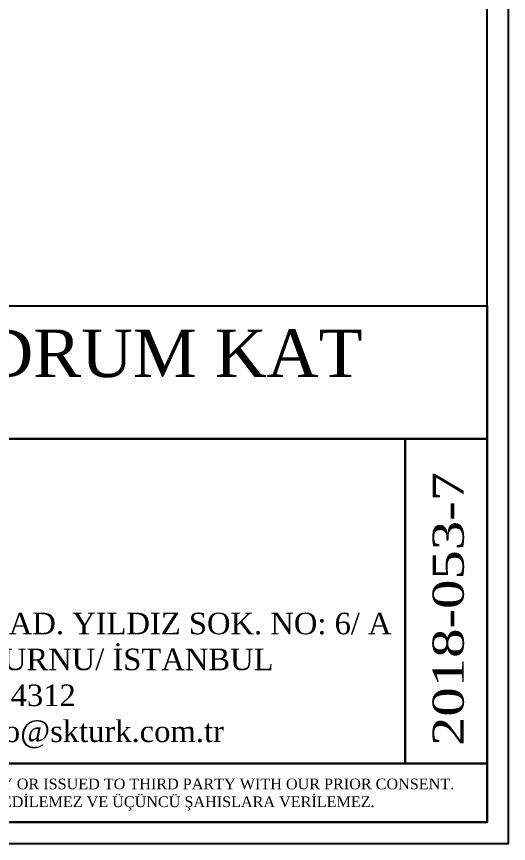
# Model space of a CAD drawing. Header units: millimetres. Extents: x 8884 to 18446, y 10737 to 16556.
# Drawn here: x 14910 to 15140, y 10737.4 to 11124.4 of the extents above; entities that cross this region are included whole.
import ezdxf
from ezdxf.enums import TextEntityAlignment as Align

# ---------------------------------------------------------------- set-up
doc = ezdxf.new("R2010")
doc.units = ezdxf.units.MM
doc.layers.add('Sktürk ANTET', color=7, linetype='Continuous')
doc.styles.add('CGOMEGA', font='times.ttf', dxfattribs={"height": 15})

msp = doc.modelspace()

# ---------------------------------------------------------------- linework, layer by layer
for points in [[(12189.39, 10737.36), (15140.05, 10737.36), (15140.05, 12581.69), (12189.39, 12581.69)], [(12199.39, 10747.36), (15130.05, 10747.36), (15130.05, 12571.69), (12199.39, 12571.69)]]:
    msp.add_lwpolyline(points, close=True)
at = {"layer": 'Sktürk ANTET'}
for points in [[(14331.49, 10989.04), (15130.05, 10989.04), (15130.05, 10926.76), (14331.49, 10926.76)], [(14676.58, 10926.76), (15091.77, 10926.76), (15091.77, 10774.77), (14676.58, 10774.77)], [(15091.77, 10926.76), (15130.05, 10926.76), (15130.05, 10774.77), (15091.77, 10774.77)], [(14331.49, 10774.77), (15130.05, 10774.77), (15130.05, 10747.36), (14331.49, 10747.36)]]:
    msp.add_lwpolyline(points, close=True, dxfattribs=at)

# ---------------------------------------------------------------- texts
at = {"layer": 'Sktürk ANTET', "style": 'CGOMEGA'}
msp.add_text('MERCURE HOTEL/ SİRKECİ - BODRUM KAT', height=22.2361, dxfattribs=at).set_placement((14730.77, 10955.69), align=Align.CENTER)
at = {"layer": 'Sktürk ANTET', "style": 'CGOMEGA', "width": 1.25}
msp.add_text('2018-053-7', height=14.569, rotation=90, dxfattribs=at).set_placement((15119.15, 10782.97))
at = {"layer": 'Sktürk ANTET', "attachment_point": 5, "style": 'CGOMEGA'}
for s, insert, char_height, width in [('MALTEPE MAH. DAVUTPAŞA CAD. YILDIZ SOK. NO: 6/ A\\PDAVUTPAŞA/ ZEYTİNBURNU/ İSTANBUL\\Pp: 0212 909 4312\\Pw: skturk.com.tr | e: info@skturk.com.tr', (14884.18, 10813.45), 10.0863, 474.4046), ("THIS DRAWING REMAINS THE PROPERTY OF {\\fTimes New Roman|b0|i0|c162|p18;SKTÜRK ENDÜSTRİYEL MUTFAK SAN. VE TİC. LTD. ŞTİ. }AND MAY ONLY BE COPIED COMPLETELY OR PARTY OR ISSUED TO THIRD PARTY WITH OUR PRIOR CONSENT.\\PBU RESİM {\\fTimes New Roman|b0|i0|c162|p18;SKTÜRK ENDÜSTRİYEL MUTFAK SAN. VE TİC. LTD. ŞTİ.'NİN }MALI OLUP YAZILI İZİN OLMADIKÇA KISMEN VEYA TAMAMEN KOPYA EDİLEMEZ VE ÜÇÜNCÜ ŞAHISLARA VERİLEMEZ.", (14735.49, 10760.25), 5, 796.0812)]:
    msp.add_mtext(s, dxfattribs=dict(at, insert=insert, char_height=char_height, width=width))

doc.saveas('drawing.dxf')
